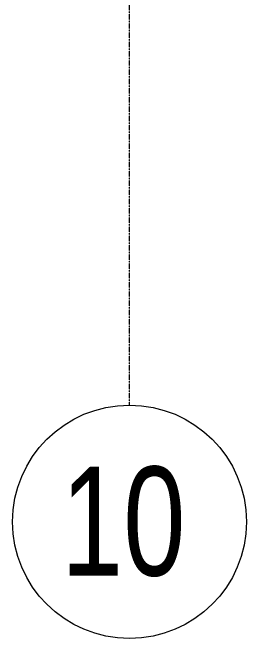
# Model space of a CAD drawing. Header units: millimetres. Extents: x -999 to 93225, y -17477 to 29086.
# Drawn here: x 37942 to 38842, y -3430 to -1016 of the extents above; entities that cross this region are included whole.
import ezdxf

# ---------------------------------------------------------------- set-up
doc = ezdxf.new("R2010")
doc.units = ezdxf.units.MM
doc.header["$LTSCALE"] = 0.4
doc.linetypes.add('Grid Line', pattern=[3.33375, 1.905, -0.47625, 0.47625, -0.47625])
doc.layers.add('E_EJES', color=8, linetype='Continuous', lineweight=9)
doc.layers.add('E_EJES-1', color=8, linetype='Grid Line', lineweight=9)
doc.styles.add('Swis721 LtCn BT', font='swisscl.ttf', dxfattribs={"height": 0.42})

# ---------------------------------------------------------------- blocks, each defined once
blk = doc.blocks.new('Grid - CNI_NOMBRE EJES-372759-_10_00m_N_E_-NIVEL-3 DOC')
at = {"layer": 'E_EJES'}
blk.add_circle((0, 0), 0.003, dxfattribs=at)

msp = doc.modelspace()

# ---------------------------------------------------------------- linework, layer by layer
at = {"layer": 'E_EJES-1'}
msp.add_line((38392.5, -2529.9), (38392.5, 28185.7), dxfattribs=at)

# ---------------------------------------------------------------- block references
at = {"layer": 'E_EJES', "xscale": 150000.0000005526, "yscale": 150000.0000005526, "zscale": 150000.0000005526}
msp.add_blockref('Grid - CNI_NOMBRE EJES-372759-_10_00m_N_E_-NIVEL-3 DOC', (38392.5, -2979.9), dxfattribs=at)

# ---------------------------------------------------------------- texts
at = {"layer": 'E_EJES', "insert": (38129, -2767.3), "char_height": 420, "width": 625.316, "attachment_point": 1, "style": 'Swis721 LtCn BT'}
msp.add_mtext('10', dxfattribs=at)

doc.saveas('drawing.dxf')
